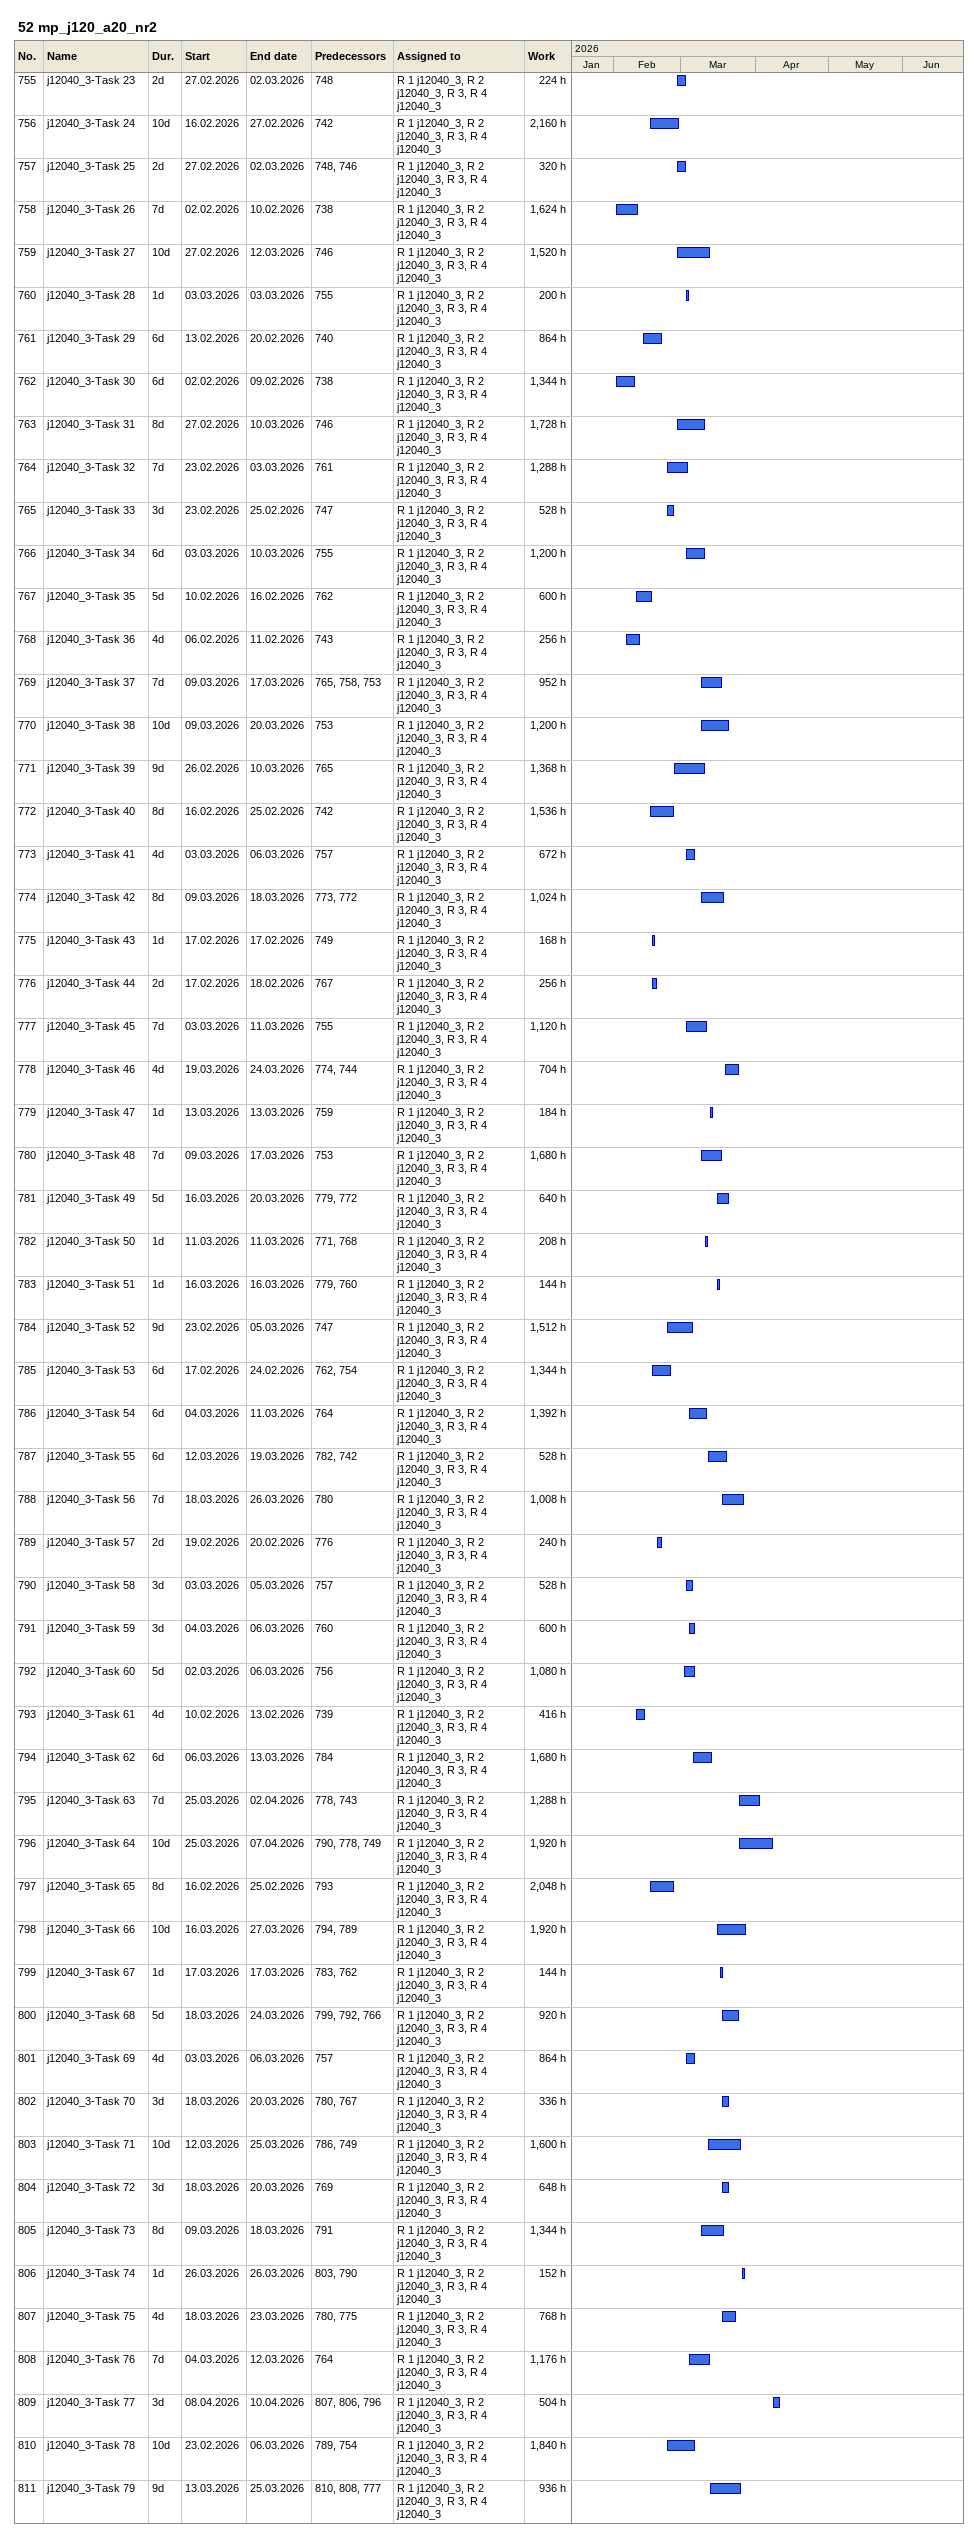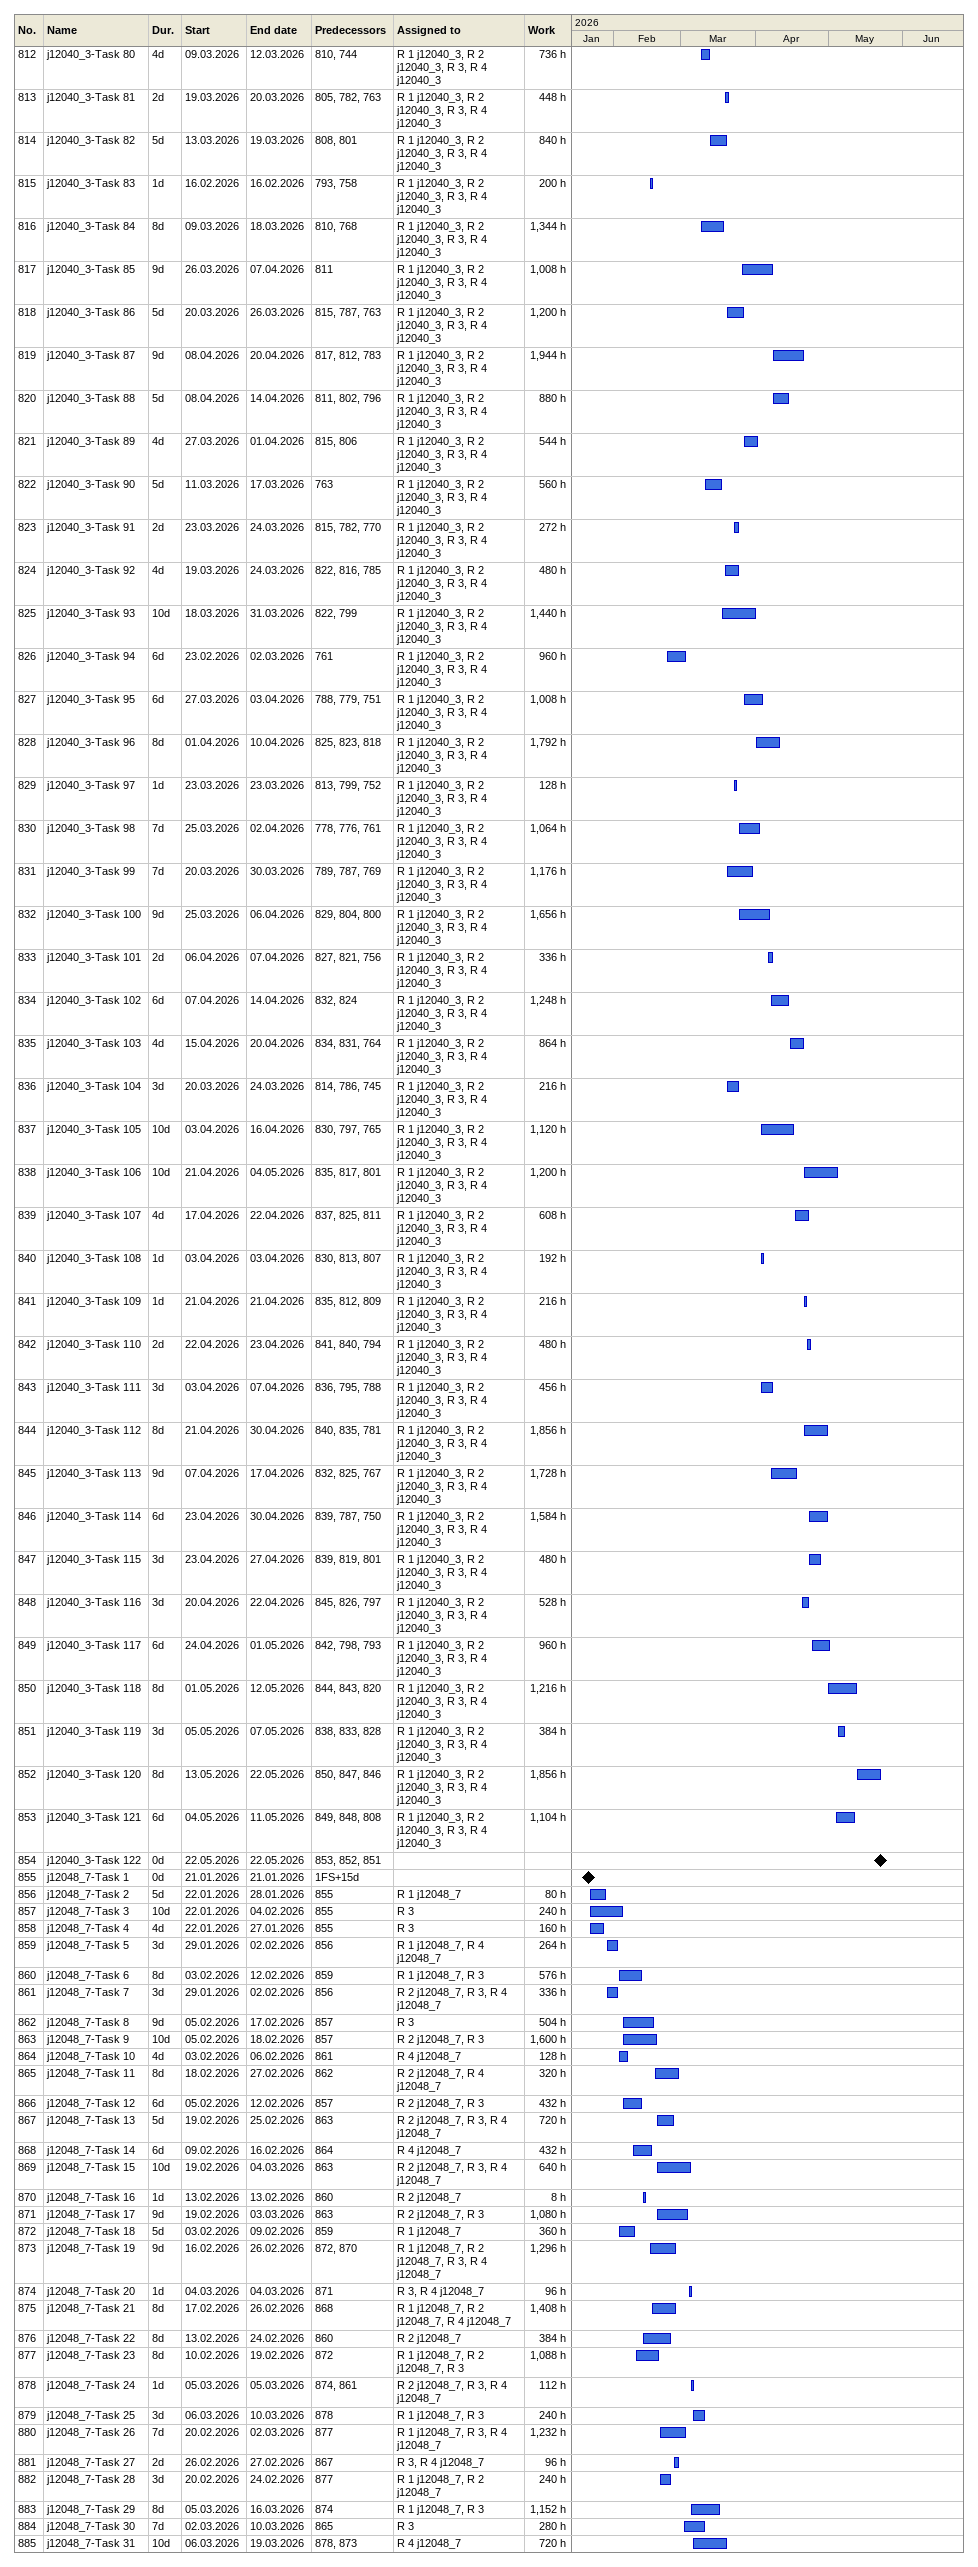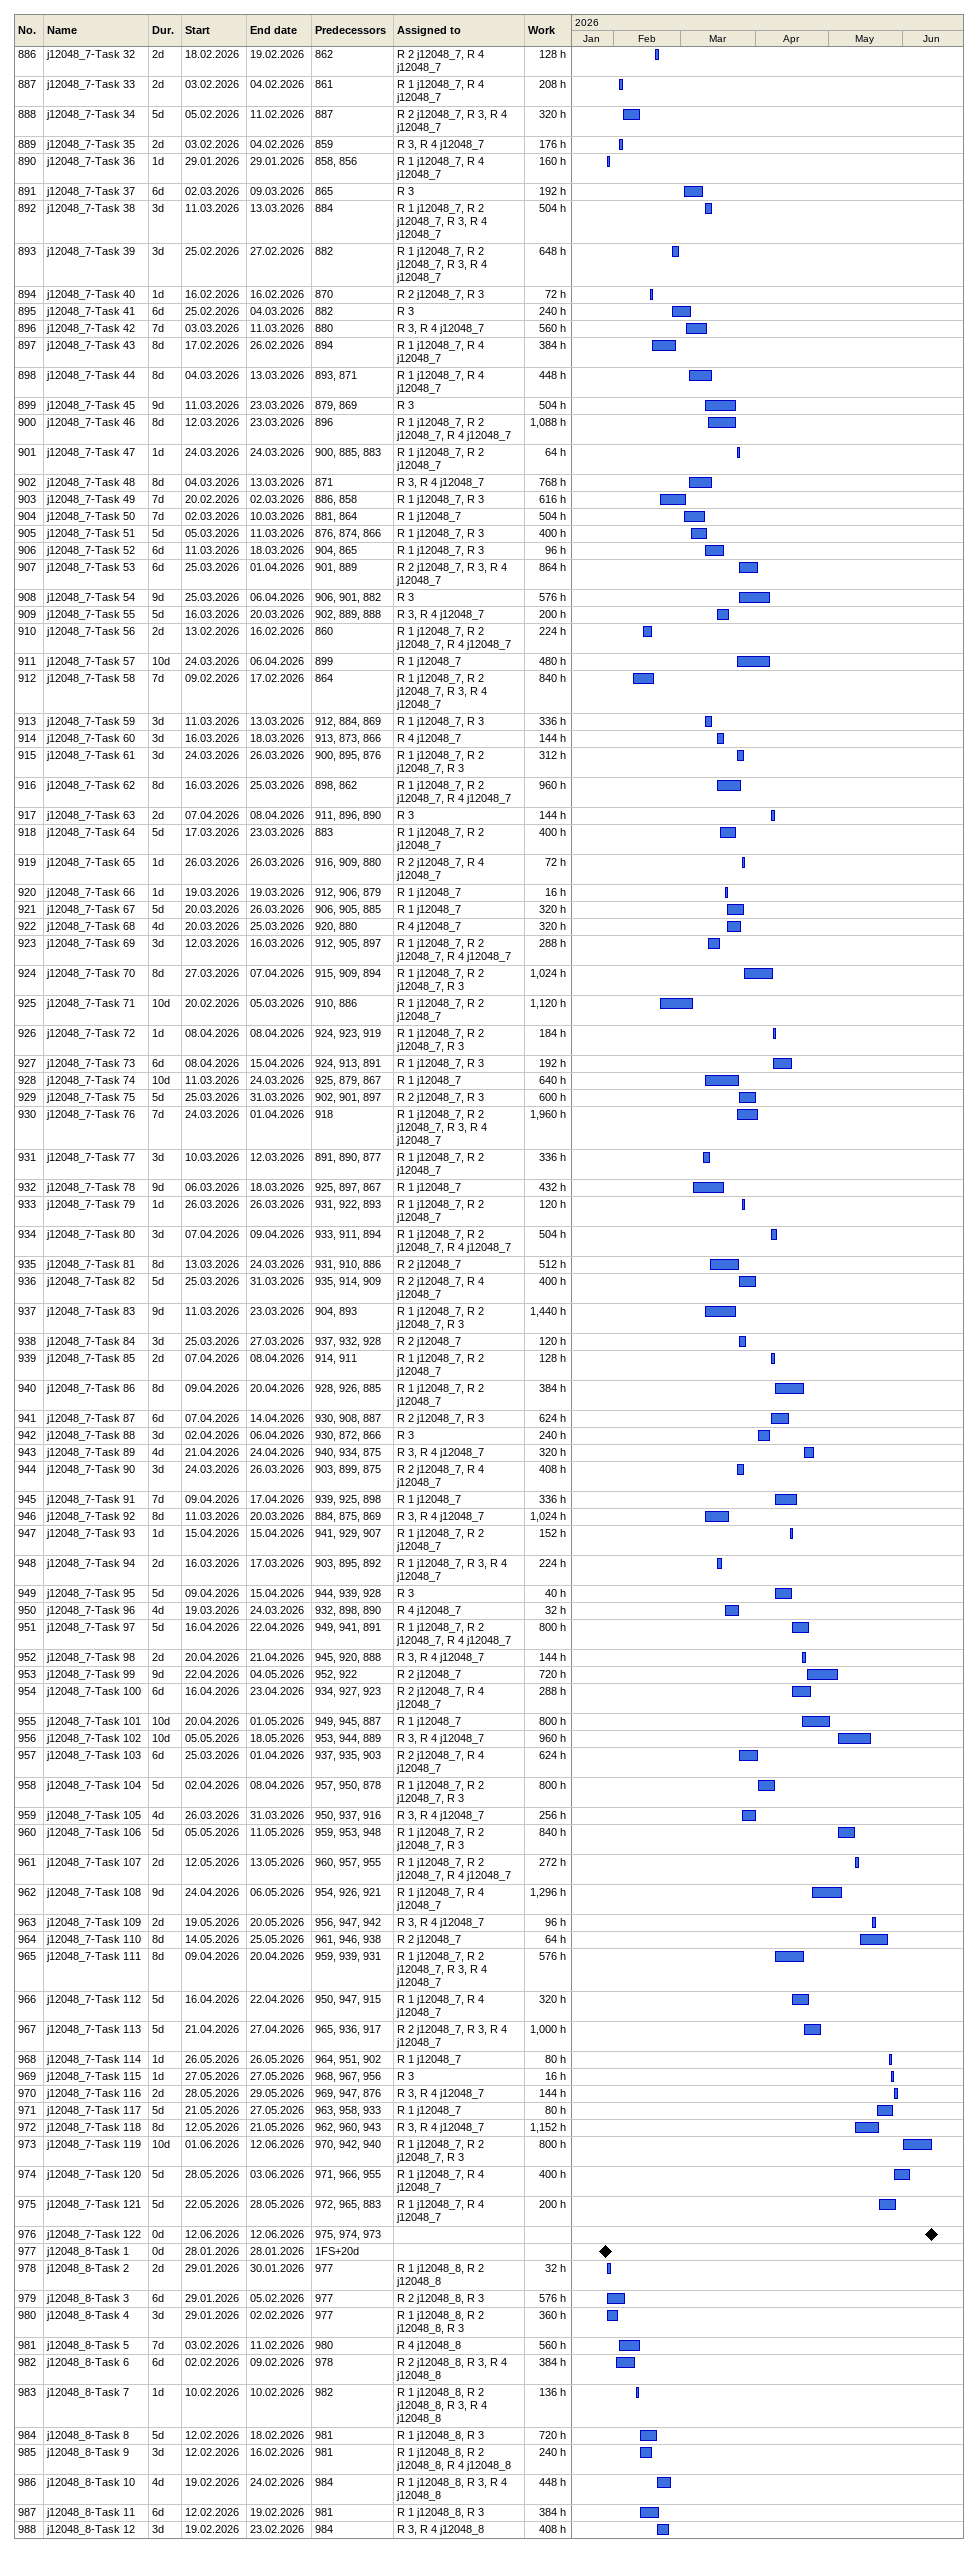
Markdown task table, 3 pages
52 mp_j120_a20_nr2

| ID | Task | Duration | Start | Finish | Predecessors | Resources | Work (h) |
|---|---|---|---|---|---|---|---|
| 755 | j12040_3-Task 23 | 2d | 2026-02-27 | 2026-03-02 | 748 | R 1 j12040_3, R 2 j12040_3, R 3, R 4 j12040_3 | 224 |
| 756 | j12040_3-Task 24 | 10d | 2026-02-16 | 2026-02-27 | 742 | R 1 j12040_3, R 2 j12040_3, R 3, R 4 j12040_3 | 2160 |
| 757 | j12040_3-Task 25 | 2d | 2026-02-27 | 2026-03-02 | 748, 746 | R 1 j12040_3, R 2 j12040_3, R 3, R 4 j12040_3 | 320 |
| 758 | j12040_3-Task 26 | 7d | 2026-02-02 | 2026-02-10 | 738 | R 1 j12040_3, R 2 j12040_3, R 3, R 4 j12040_3 | 1624 |
| 759 | j12040_3-Task 27 | 10d | 2026-02-27 | 2026-03-12 | 746 | R 1 j12040_3, R 2 j12040_3, R 3, R 4 j12040_3 | 1520 |
| 760 | j12040_3-Task 28 | 1d | 2026-03-03 | 2026-03-03 | 755 | R 1 j12040_3, R 2 j12040_3, R 3, R 4 j12040_3 | 200 |
| 761 | j12040_3-Task 29 | 6d | 2026-02-13 | 2026-02-20 | 740 | R 1 j12040_3, R 2 j12040_3, R 3, R 4 j12040_3 | 864 |
| 762 | j12040_3-Task 30 | 6d | 2026-02-02 | 2026-02-09 | 738 | R 1 j12040_3, R 2 j12040_3, R 3, R 4 j12040_3 | 1344 |
| 763 | j12040_3-Task 31 | 8d | 2026-02-27 | 2026-03-10 | 746 | R 1 j12040_3, R 2 j12040_3, R 3, R 4 j12040_3 | 1728 |
| 764 | j12040_3-Task 32 | 7d | 2026-02-23 | 2026-03-03 | 761 | R 1 j12040_3, R 2 j12040_3, R 3, R 4 j12040_3 | 1288 |
| 765 | j12040_3-Task 33 | 3d | 2026-02-23 | 2026-02-25 | 747 | R 1 j12040_3, R 2 j12040_3, R 3, R 4 j12040_3 | 528 |
| 766 | j12040_3-Task 34 | 6d | 2026-03-03 | 2026-03-10 | 755 | R 1 j12040_3, R 2 j12040_3, R 3, R 4 j12040_3 | 1200 |
| 767 | j12040_3-Task 35 | 5d | 2026-02-10 | 2026-02-16 | 762 | R 1 j12040_3, R 2 j12040_3, R 3, R 4 j12040_3 | 600 |
| 768 | j12040_3-Task 36 | 4d | 2026-02-06 | 2026-02-11 | 743 | R 1 j12040_3, R 2 j12040_3, R 3, R 4 j12040_3 | 256 |
| 769 | j12040_3-Task 37 | 7d | 2026-03-09 | 2026-03-17 | 765, 758, 753 | R 1 j12040_3, R 2 j12040_3, R 3, R 4 j12040_3 | 952 |
| 770 | j12040_3-Task 38 | 10d | 2026-03-09 | 2026-03-20 | 753 | R 1 j12040_3, R 2 j12040_3, R 3, R 4 j12040_3 | 1200 |
| 771 | j12040_3-Task 39 | 9d | 2026-02-26 | 2026-03-10 | 765 | R 1 j12040_3, R 2 j12040_3, R 3, R 4 j12040_3 | 1368 |
| 772 | j12040_3-Task 40 | 8d | 2026-02-16 | 2026-02-25 | 742 | R 1 j12040_3, R 2 j12040_3, R 3, R 4 j12040_3 | 1536 |
| 773 | j12040_3-Task 41 | 4d | 2026-03-03 | 2026-03-06 | 757 | R 1 j12040_3, R 2 j12040_3, R 3, R 4 j12040_3 | 672 |
| 774 | j12040_3-Task 42 | 8d | 2026-03-09 | 2026-03-18 | 773, 772 | R 1 j12040_3, R 2 j12040_3, R 3, R 4 j12040_3 | 1024 |
| 775 | j12040_3-Task 43 | 1d | 2026-02-17 | 2026-02-17 | 749 | R 1 j12040_3, R 2 j12040_3, R 3, R 4 j12040_3 | 168 |
| 776 | j12040_3-Task 44 | 2d | 2026-02-17 | 2026-02-18 | 767 | R 1 j12040_3, R 2 j12040_3, R 3, R 4 j12040_3 | 256 |
| 777 | j12040_3-Task 45 | 7d | 2026-03-03 | 2026-03-11 | 755 | R 1 j12040_3, R 2 j12040_3, R 3, R 4 j12040_3 | 1120 |
| 778 | j12040_3-Task 46 | 4d | 2026-03-19 | 2026-03-24 | 774, 744 | R 1 j12040_3, R 2 j12040_3, R 3, R 4 j12040_3 | 704 |
| 779 | j12040_3-Task 47 | 1d | 2026-03-13 | 2026-03-13 | 759 | R 1 j12040_3, R 2 j12040_3, R 3, R 4 j12040_3 | 184 |
| 780 | j12040_3-Task 48 | 7d | 2026-03-09 | 2026-03-17 | 753 | R 1 j12040_3, R 2 j12040_3, R 3, R 4 j12040_3 | 1680 |
| 781 | j12040_3-Task 49 | 5d | 2026-03-16 | 2026-03-20 | 779, 772 | R 1 j12040_3, R 2 j12040_3, R 3, R 4 j12040_3 | 640 |
| 782 | j12040_3-Task 50 | 1d | 2026-03-11 | 2026-03-11 | 771, 768 | R 1 j12040_3, R 2 j12040_3, R 3, R 4 j12040_3 | 208 |
| 783 | j12040_3-Task 51 | 1d | 2026-03-16 | 2026-03-16 | 779, 760 | R 1 j12040_3, R 2 j12040_3, R 3, R 4 j12040_3 | 144 |
| 784 | j12040_3-Task 52 | 9d | 2026-02-23 | 2026-03-05 | 747 | R 1 j12040_3, R 2 j12040_3, R 3, R 4 j12040_3 | 1512 |
| 785 | j12040_3-Task 53 | 6d | 2026-02-17 | 2026-02-24 | 762, 754 | R 1 j12040_3, R 2 j12040_3, R 3, R 4 j12040_3 | 1344 |
| 786 | j12040_3-Task 54 | 6d | 2026-03-04 | 2026-03-11 | 764 | R 1 j12040_3, R 2 j12040_3, R 3, R 4 j12040_3 | 1392 |
| 787 | j12040_3-Task 55 | 6d | 2026-03-12 | 2026-03-19 | 782, 742 | R 1 j12040_3, R 2 j12040_3, R 3, R 4 j12040_3 | 528 |
| 788 | j12040_3-Task 56 | 7d | 2026-03-18 | 2026-03-26 | 780 | R 1 j12040_3, R 2 j12040_3, R 3, R 4 j12040_3 | 1008 |
| 789 | j12040_3-Task 57 | 2d | 2026-02-19 | 2026-02-20 | 776 | R 1 j12040_3, R 2 j12040_3, R 3, R 4 j12040_3 | 240 |
| 790 | j12040_3-Task 58 | 3d | 2026-03-03 | 2026-03-05 | 757 | R 1 j12040_3, R 2 j12040_3, R 3, R 4 j12040_3 | 528 |
| 791 | j12040_3-Task 59 | 3d | 2026-03-04 | 2026-03-06 | 760 | R 1 j12040_3, R 2 j12040_3, R 3, R 4 j12040_3 | 600 |
| 792 | j12040_3-Task 60 | 5d | 2026-03-02 | 2026-03-06 | 756 | R 1 j12040_3, R 2 j12040_3, R 3, R 4 j12040_3 | 1080 |
| 793 | j12040_3-Task 61 | 4d | 2026-02-10 | 2026-02-13 | 739 | R 1 j12040_3, R 2 j12040_3, R 3, R 4 j12040_3 | 416 |
| 794 | j12040_3-Task 62 | 6d | 2026-03-06 | 2026-03-13 | 784 | R 1 j12040_3, R 2 j12040_3, R 3, R 4 j12040_3 | 1680 |
| 795 | j12040_3-Task 63 | 7d | 2026-03-25 | 2026-04-02 | 778, 743 | R 1 j12040_3, R 2 j12040_3, R 3, R 4 j12040_3 | 1288 |
| 796 | j12040_3-Task 64 | 10d | 2026-03-25 | 2026-04-07 | 790, 778, 749 | R 1 j12040_3, R 2 j12040_3, R 3, R 4 j12040_3 | 1920 |
| 797 | j12040_3-Task 65 | 8d | 2026-02-16 | 2026-02-25 | 793 | R 1 j12040_3, R 2 j12040_3, R 3, R 4 j12040_3 | 2048 |
| 798 | j12040_3-Task 66 | 10d | 2026-03-16 | 2026-03-27 | 794, 789 | R 1 j12040_3, R 2 j12040_3, R 3, R 4 j12040_3 | 1920 |
| 799 | j12040_3-Task 67 | 1d | 2026-03-17 | 2026-03-17 | 783, 762 | R 1 j12040_3, R 2 j12040_3, R 3, R 4 j12040_3 | 144 |
| 800 | j12040_3-Task 68 | 5d | 2026-03-18 | 2026-03-24 | 799, 792, 766 | R 1 j12040_3, R 2 j12040_3, R 3, R 4 j12040_3 | 920 |
| 801 | j12040_3-Task 69 | 4d | 2026-03-03 | 2026-03-06 | 757 | R 1 j12040_3, R 2 j12040_3, R 3, R 4 j12040_3 | 864 |
| 802 | j12040_3-Task 70 | 3d | 2026-03-18 | 2026-03-20 | 780, 767 | R 1 j12040_3, R 2 j12040_3, R 3, R 4 j12040_3 | 336 |
| 803 | j12040_3-Task 71 | 10d | 2026-03-12 | 2026-03-25 | 786, 749 | R 1 j12040_3, R 2 j12040_3, R 3, R 4 j12040_3 | 1600 |
| 804 | j12040_3-Task 72 | 3d | 2026-03-18 | 2026-03-20 | 769 | R 1 j12040_3, R 2 j12040_3, R 3, R 4 j12040_3 | 648 |
| 805 | j12040_3-Task 73 | 8d | 2026-03-09 | 2026-03-18 | 791 | R 1 j12040_3, R 2 j12040_3, R 3, R 4 j12040_3 | 1344 |
| 806 | j12040_3-Task 74 | 1d | 2026-03-26 | 2026-03-26 | 803, 790 | R 1 j12040_3, R 2 j12040_3, R 3, R 4 j12040_3 | 152 |
| 807 | j12040_3-Task 75 | 4d | 2026-03-18 | 2026-03-23 | 780, 775 | R 1 j12040_3, R 2 j12040_3, R 3, R 4 j12040_3 | 768 |
| 808 | j12040_3-Task 76 | 7d | 2026-03-04 | 2026-03-12 | 764 | R 1 j12040_3, R 2 j12040_3, R 3, R 4 j12040_3 | 1176 |
| 809 | j12040_3-Task 77 | 3d | 2026-04-08 | 2026-04-10 | 807, 806, 796 | R 1 j12040_3, R 2 j12040_3, R 3, R 4 j12040_3 | 504 |
| 810 | j12040_3-Task 78 | 10d | 2026-02-23 | 2026-03-06 | 789, 754 | R 1 j12040_3, R 2 j12040_3, R 3, R 4 j12040_3 | 1840 |
| 811 | j12040_3-Task 79 | 9d | 2026-03-13 | 2026-03-25 | 810, 808, 777 | R 1 j12040_3, R 2 j12040_3, R 3, R 4 j12040_3 | 936 |
| 812 | j12040_3-Task 80 | 4d | 2026-03-09 | 2026-03-12 | 810, 744 | R 1 j12040_3, R 2 j12040_3, R 3, R 4 j12040_3 | 736 |
| 813 | j12040_3-Task 81 | 2d | 2026-03-19 | 2026-03-20 | 805, 782, 763 | R 1 j12040_3, R 2 j12040_3, R 3, R 4 j12040_3 | 448 |
| 814 | j12040_3-Task 82 | 5d | 2026-03-13 | 2026-03-19 | 808, 801 | R 1 j12040_3, R 2 j12040_3, R 3, R 4 j12040_3 | 840 |
| 815 | j12040_3-Task 83 | 1d | 2026-02-16 | 2026-02-16 | 793, 758 | R 1 j12040_3, R 2 j12040_3, R 3, R 4 j12040_3 | 200 |
| 816 | j12040_3-Task 84 | 8d | 2026-03-09 | 2026-03-18 | 810, 768 | R 1 j12040_3, R 2 j12040_3, R 3, R 4 j12040_3 | 1344 |
| 817 | j12040_3-Task 85 | 9d | 2026-03-26 | 2026-04-07 | 811 | R 1 j12040_3, R 2 j12040_3, R 3, R 4 j12040_3 | 1008 |
| 818 | j12040_3-Task 86 | 5d | 2026-03-20 | 2026-03-26 | 815, 787, 763 | R 1 j12040_3, R 2 j12040_3, R 3, R 4 j12040_3 | 1200 |
| 819 | j12040_3-Task 87 | 9d | 2026-04-08 | 2026-04-20 | 817, 812, 783 | R 1 j12040_3, R 2 j12040_3, R 3, R 4 j12040_3 | 1944 |
| 820 | j12040_3-Task 88 | 5d | 2026-04-08 | 2026-04-14 | 811, 802, 796 | R 1 j12040_3, R 2 j12040_3, R 3, R 4 j12040_3 | 880 |
| 821 | j12040_3-Task 89 | 4d | 2026-03-27 | 2026-04-01 | 815, 806 | R 1 j12040_3, R 2 j12040_3, R 3, R 4 j12040_3 | 544 |
| 822 | j12040_3-Task 90 | 5d | 2026-03-11 | 2026-03-17 | 763 | R 1 j12040_3, R 2 j12040_3, R 3, R 4 j12040_3 | 560 |
| 823 | j12040_3-Task 91 | 2d | 2026-03-23 | 2026-03-24 | 815, 782, 770 | R 1 j12040_3, R 2 j12040_3, R 3, R 4 j12040_3 | 272 |
| 824 | j12040_3-Task 92 | 4d | 2026-03-19 | 2026-03-24 | 822, 816, 785 | R 1 j12040_3, R 2 j12040_3, R 3, R 4 j12040_3 | 480 |
| 825 | j12040_3-Task 93 | 10d | 2026-03-18 | 2026-03-31 | 822, 799 | R 1 j12040_3, R 2 j12040_3, R 3, R 4 j12040_3 | 1440 |
| 826 | j12040_3-Task 94 | 6d | 2026-02-23 | 2026-03-02 | 761 | R 1 j12040_3, R 2 j12040_3, R 3, R 4 j12040_3 | 960 |
| 827 | j12040_3-Task 95 | 6d | 2026-03-27 | 2026-04-03 | 788, 779, 751 | R 1 j12040_3, R 2 j12040_3, R 3, R 4 j12040_3 | 1008 |
| 828 | j12040_3-Task 96 | 8d | 2026-04-01 | 2026-04-10 | 825, 823, 818 | R 1 j12040_3, R 2 j12040_3, R 3, R 4 j12040_3 | 1792 |
| 829 | j12040_3-Task 97 | 1d | 2026-03-23 | 2026-03-23 | 813, 799, 752 | R 1 j12040_3, R 2 j12040_3, R 3, R 4 j12040_3 | 128 |
| 830 | j12040_3-Task 98 | 7d | 2026-03-25 | 2026-04-02 | 778, 776, 761 | R 1 j12040_3, R 2 j12040_3, R 3, R 4 j12040_3 | 1064 |
| 831 | j12040_3-Task 99 | 7d | 2026-03-20 | 2026-03-30 | 789, 787, 769 | R 1 j12040_3, R 2 j12040_3, R 3, R 4 j12040_3 | 1176 |
| 832 | j12040_3-Task 100 | 9d | 2026-03-25 | 2026-04-06 | 829, 804, 800 | R 1 j12040_3, R 2 j12040_3, R 3, R 4 j12040_3 | 1656 |
| 833 | j12040_3-Task 101 | 2d | 2026-04-06 | 2026-04-07 | 827, 821, 756 | R 1 j12040_3, R 2 j12040_3, R 3, R 4 j12040_3 | 336 |
| 834 | j12040_3-Task 102 | 6d | 2026-04-07 | 2026-04-14 | 832, 824 | R 1 j12040_3, R 2 j12040_3, R 3, R 4 j12040_3 | 1248 |
| 835 | j12040_3-Task 103 | 4d | 2026-04-15 | 2026-04-20 | 834, 831, 764 | R 1 j12040_3, R 2 j12040_3, R 3, R 4 j12040_3 | 864 |
| 836 | j12040_3-Task 104 | 3d | 2026-03-20 | 2026-03-24 | 814, 786, 745 | R 1 j12040_3, R 2 j12040_3, R 3, R 4 j12040_3 | 216 |
| 837 | j12040_3-Task 105 | 10d | 2026-04-03 | 2026-04-16 | 830, 797, 765 | R 1 j12040_3, R 2 j12040_3, R 3, R 4 j12040_3 | 1120 |
| 838 | j12040_3-Task 106 | 10d | 2026-04-21 | 2026-05-04 | 835, 817, 801 | R 1 j12040_3, R 2 j12040_3, R 3, R 4 j12040_3 | 1200 |
| 839 | j12040_3-Task 107 | 4d | 2026-04-17 | 2026-04-22 | 837, 825, 811 | R 1 j12040_3, R 2 j12040_3, R 3, R 4 j12040_3 | 608 |
| 840 | j12040_3-Task 108 | 1d | 2026-04-03 | 2026-04-03 | 830, 813, 807 | R 1 j12040_3, R 2 j12040_3, R 3, R 4 j12040_3 | 192 |
| 841 | j12040_3-Task 109 | 1d | 2026-04-21 | 2026-04-21 | 835, 812, 809 | R 1 j12040_3, R 2 j12040_3, R 3, R 4 j12040_3 | 216 |
| 842 | j12040_3-Task 110 | 2d | 2026-04-22 | 2026-04-23 | 841, 840, 794 | R 1 j12040_3, R 2 j12040_3, R 3, R 4 j12040_3 | 480 |
| 843 | j12040_3-Task 111 | 3d | 2026-04-03 | 2026-04-07 | 836, 795, 788 | R 1 j12040_3, R 2 j12040_3, R 3, R 4 j12040_3 | 456 |
| 844 | j12040_3-Task 112 | 8d | 2026-04-21 | 2026-04-30 | 840, 835, 781 | R 1 j12040_3, R 2 j12040_3, R 3, R 4 j12040_3 | 1856 |
| 845 | j12040_3-Task 113 | 9d | 2026-04-07 | 2026-04-17 | 832, 825, 767 | R 1 j12040_3, R 2 j12040_3, R 3, R 4 j12040_3 | 1728 |
| 846 | j12040_3-Task 114 | 6d | 2026-04-23 | 2026-04-30 | 839, 787, 750 | R 1 j12040_3, R 2 j12040_3, R 3, R 4 j12040_3 | 1584 |
| 847 | j12040_3-Task 115 | 3d | 2026-04-23 | 2026-04-27 | 839, 819, 801 | R 1 j12040_3, R 2 j12040_3, R 3, R 4 j12040_3 | 480 |
| 848 | j12040_3-Task 116 | 3d | 2026-04-20 | 2026-04-22 | 845, 826, 797 | R 1 j12040_3, R 2 j12040_3, R 3, R 4 j12040_3 | 528 |
| 849 | j12040_3-Task 117 | 6d | 2026-04-24 | 2026-05-01 | 842, 798, 793 | R 1 j12040_3, R 2 j12040_3, R 3, R 4 j12040_3 | 960 |
| 850 | j12040_3-Task 118 | 8d | 2026-05-01 | 2026-05-12 | 844, 843, 820 | R 1 j12040_3, R 2 j12040_3, R 3, R 4 j12040_3 | 1216 |
| 851 | j12040_3-Task 119 | 3d | 2026-05-05 | 2026-05-07 | 838, 833, 828 | R 1 j12040_3, R 2 j12040_3, R 3, R 4 j12040_3 | 384 |
| 852 | j12040_3-Task 120 | 8d | 2026-05-13 | 2026-05-22 | 850, 847, 846 | R 1 j12040_3, R 2 j12040_3, R 3, R 4 j12040_3 | 1856 |
| 853 | j12040_3-Task 121 | 6d | 2026-05-04 | 2026-05-11 | 849, 848, 808 | R 1 j12040_3, R 2 j12040_3, R 3, R 4 j12040_3 | 1104 |
| 854 | j12040_3-Task 122 | 0d | 2026-05-22 | 2026-05-22 | 853, 852, 851 |  |  |
| 855 | j12048_7-Task 1 | 0d | 2026-01-21 | 2026-01-21 | 1FS+15d |  |  |
| 856 | j12048_7-Task 2 | 5d | 2026-01-22 | 2026-01-28 | 855 | R 1 j12048_7 | 80 |
| 857 | j12048_7-Task 3 | 10d | 2026-01-22 | 2026-02-04 | 855 | R 3 | 240 |
| 858 | j12048_7-Task 4 | 4d | 2026-01-22 | 2026-01-27 | 855 | R 3 | 160 |
| 859 | j12048_7-Task 5 | 3d | 2026-01-29 | 2026-02-02 | 856 | R 1 j12048_7, R 4 j12048_7 | 264 |
| 860 | j12048_7-Task 6 | 8d | 2026-02-03 | 2026-02-12 | 859 | R 1 j12048_7, R 3 | 576 |
| 861 | j12048_7-Task 7 | 3d | 2026-01-29 | 2026-02-02 | 856 | R 2 j12048_7, R 3, R 4 j12048_7 | 336 |
| 862 | j12048_7-Task 8 | 9d | 2026-02-05 | 2026-02-17 | 857 | R 3 | 504 |
| 863 | j12048_7-Task 9 | 10d | 2026-02-05 | 2026-02-18 | 857 | R 2 j12048_7, R 3 | 1600 |
| 864 | j12048_7-Task 10 | 4d | 2026-02-03 | 2026-02-06 | 861 | R 4 j12048_7 | 128 |
| 865 | j12048_7-Task 11 | 8d | 2026-02-18 | 2026-02-27 | 862 | R 2 j12048_7, R 4 j12048_7 | 320 |
| 866 | j12048_7-Task 12 | 6d | 2026-02-05 | 2026-02-12 | 857 | R 2 j12048_7, R 3 | 432 |
| 867 | j12048_7-Task 13 | 5d | 2026-02-19 | 2026-02-25 | 863 | R 2 j12048_7, R 3, R 4 j12048_7 | 720 |
| 868 | j12048_7-Task 14 | 6d | 2026-02-09 | 2026-02-16 | 864 | R 4 j12048_7 | 432 |
| 869 | j12048_7-Task 15 | 10d | 2026-02-19 | 2026-03-04 | 863 | R 2 j12048_7, R 3, R 4 j12048_7 | 640 |
| 870 | j12048_7-Task 16 | 1d | 2026-02-13 | 2026-02-13 | 860 | R 2 j12048_7 | 8 |
| 871 | j12048_7-Task 17 | 9d | 2026-02-19 | 2026-03-03 | 863 | R 2 j12048_7, R 3 | 1080 |
| 872 | j12048_7-Task 18 | 5d | 2026-02-03 | 2026-02-09 | 859 | R 1 j12048_7 | 360 |
| 873 | j12048_7-Task 19 | 9d | 2026-02-16 | 2026-02-26 | 872, 870 | R 1 j12048_7, R 2 j12048_7, R 3, R 4 j12048_7 | 1296 |
| 874 | j12048_7-Task 20 | 1d | 2026-03-04 | 2026-03-04 | 871 | R 3, R 4 j12048_7 | 96 |
| 875 | j12048_7-Task 21 | 8d | 2026-02-17 | 2026-02-26 | 868 | R 1 j12048_7, R 2 j12048_7, R 4 j12048_7 | 1408 |
| 876 | j12048_7-Task 22 | 8d | 2026-02-13 | 2026-02-24 | 860 | R 2 j12048_7 | 384 |
| 877 | j12048_7-Task 23 | 8d | 2026-02-10 | 2026-02-19 | 872 | R 1 j12048_7, R 2 j12048_7, R 3 | 1088 |
| 878 | j12048_7-Task 24 | 1d | 2026-03-05 | 2026-03-05 | 874, 861 | R 2 j12048_7, R 3, R 4 j12048_7 | 112 |
| 879 | j12048_7-Task 25 | 3d | 2026-03-06 | 2026-03-10 | 878 | R 1 j12048_7, R 3 | 240 |
| 880 | j12048_7-Task 26 | 7d | 2026-02-20 | 2026-03-02 | 877 | R 1 j12048_7, R 3, R 4 j12048_7 | 1232 |
| 881 | j12048_7-Task 27 | 2d | 2026-02-26 | 2026-02-27 | 867 | R 3, R 4 j12048_7 | 96 |
| 882 | j12048_7-Task 28 | 3d | 2026-02-20 | 2026-02-24 | 877 | R 1 j12048_7, R 2 j12048_7 | 240 |
| 883 | j12048_7-Task 29 | 8d | 2026-03-05 | 2026-03-16 | 874 | R 1 j12048_7, R 3 | 1152 |
| 884 | j12048_7-Task 30 | 7d | 2026-03-02 | 2026-03-10 | 865 | R 3 | 280 |
| 885 | j12048_7-Task 31 | 10d | 2026-03-06 | 2026-03-19 | 878, 873 | R 4 j12048_7 | 720 |
| 886 | j12048_7-Task 32 | 2d | 2026-02-18 | 2026-02-19 | 862 | R 2 j12048_7, R 4 j12048_7 | 128 |
| 887 | j12048_7-Task 33 | 2d | 2026-02-03 | 2026-02-04 | 861 | R 1 j12048_7, R 4 j12048_7 | 208 |
| 888 | j12048_7-Task 34 | 5d | 2026-02-05 | 2026-02-11 | 887 | R 2 j12048_7, R 3, R 4 j12048_7 | 320 |
| 889 | j12048_7-Task 35 | 2d | 2026-02-03 | 2026-02-04 | 859 | R 3, R 4 j12048_7 | 176 |
| 890 | j12048_7-Task 36 | 1d | 2026-01-29 | 2026-01-29 | 858, 856 | R 1 j12048_7, R 4 j12048_7 | 160 |
| 891 | j12048_7-Task 37 | 6d | 2026-03-02 | 2026-03-09 | 865 | R 3 | 192 |
| 892 | j12048_7-Task 38 | 3d | 2026-03-11 | 2026-03-13 | 884 | R 1 j12048_7, R 2 j12048_7, R 3, R 4 j12048_7 | 504 |
| 893 | j12048_7-Task 39 | 3d | 2026-02-25 | 2026-02-27 | 882 | R 1 j12048_7, R 2 j12048_7, R 3, R 4 j12048_7 | 648 |
| 894 | j12048_7-Task 40 | 1d | 2026-02-16 | 2026-02-16 | 870 | R 2 j12048_7, R 3 | 72 |
| 895 | j12048_7-Task 41 | 6d | 2026-02-25 | 2026-03-04 | 882 | R 3 | 240 |
| 896 | j12048_7-Task 42 | 7d | 2026-03-03 | 2026-03-11 | 880 | R 3, R 4 j12048_7 | 560 |
| 897 | j12048_7-Task 43 | 8d | 2026-02-17 | 2026-02-26 | 894 | R 1 j12048_7, R 4 j12048_7 | 384 |
| 898 | j12048_7-Task 44 | 8d | 2026-03-04 | 2026-03-13 | 893, 871 | R 1 j12048_7, R 4 j12048_7 | 448 |
| 899 | j12048_7-Task 45 | 9d | 2026-03-11 | 2026-03-23 | 879, 869 | R 3 | 504 |
| 900 | j12048_7-Task 46 | 8d | 2026-03-12 | 2026-03-23 | 896 | R 1 j12048_7, R 2 j12048_7, R 4 j12048_7 | 1088 |
| 901 | j12048_7-Task 47 | 1d | 2026-03-24 | 2026-03-24 | 900, 885, 883 | R 1 j12048_7, R 2 j12048_7 | 64 |
| 902 | j12048_7-Task 48 | 8d | 2026-03-04 | 2026-03-13 | 871 | R 3, R 4 j12048_7 | 768 |
| 903 | j12048_7-Task 49 | 7d | 2026-02-20 | 2026-03-02 | 886, 858 | R 1 j12048_7, R 3 | 616 |
| 904 | j12048_7-Task 50 | 7d | 2026-03-02 | 2026-03-10 | 881, 864 | R 1 j12048_7 | 504 |
| 905 | j12048_7-Task 51 | 5d | 2026-03-05 | 2026-03-11 | 876, 874, 866 | R 1 j12048_7, R 3 | 400 |
| 906 | j12048_7-Task 52 | 6d | 2026-03-11 | 2026-03-18 | 904, 865 | R 1 j12048_7, R 3 | 96 |
| 907 | j12048_7-Task 53 | 6d | 2026-03-25 | 2026-04-01 | 901, 889 | R 2 j12048_7, R 3, R 4 j12048_7 | 864 |
| 908 | j12048_7-Task 54 | 9d | 2026-03-25 | 2026-04-06 | 906, 901, 882 | R 3 | 576 |
| 909 | j12048_7-Task 55 | 5d | 2026-03-16 | 2026-03-20 | 902, 889, 888 | R 3, R 4 j12048_7 | 200 |
| 910 | j12048_7-Task 56 | 2d | 2026-02-13 | 2026-02-16 | 860 | R 1 j12048_7, R 2 j12048_7, R 4 j12048_7 | 224 |
| 911 | j12048_7-Task 57 | 10d | 2026-03-24 | 2026-04-06 | 899 | R 1 j12048_7 | 480 |
| 912 | j12048_7-Task 58 | 7d | 2026-02-09 | 2026-02-17 | 864 | R 1 j12048_7, R 2 j12048_7, R 3, R 4 j12048_7 | 840 |
| 913 | j12048_7-Task 59 | 3d | 2026-03-11 | 2026-03-13 | 912, 884, 869 | R 1 j12048_7, R 3 | 336 |
| 914 | j12048_7-Task 60 | 3d | 2026-03-16 | 2026-03-18 | 913, 873, 866 | R 4 j12048_7 | 144 |
| 915 | j12048_7-Task 61 | 3d | 2026-03-24 | 2026-03-26 | 900, 895, 876 | R 1 j12048_7, R 2 j12048_7, R 3 | 312 |
| 916 | j12048_7-Task 62 | 8d | 2026-03-16 | 2026-03-25 | 898, 862 | R 1 j12048_7, R 2 j12048_7, R 4 j12048_7 | 960 |
| 917 | j12048_7-Task 63 | 2d | 2026-04-07 | 2026-04-08 | 911, 896, 890 | R 3 | 144 |
| 918 | j12048_7-Task 64 | 5d | 2026-03-17 | 2026-03-23 | 883 | R 1 j12048_7, R 2 j12048_7 | 400 |
| 919 | j12048_7-Task 65 | 1d | 2026-03-26 | 2026-03-26 | 916, 909, 880 | R 2 j12048_7, R 4 j12048_7 | 72 |
| 920 | j12048_7-Task 66 | 1d | 2026-03-19 | 2026-03-19 | 912, 906, 879 | R 1 j12048_7 | 16 |
| 921 | j12048_7-Task 67 | 5d | 2026-03-20 | 2026-03-26 | 906, 905, 885 | R 1 j12048_7 | 320 |
| 922 | j12048_7-Task 68 | 4d | 2026-03-20 | 2026-03-25 | 920, 880 | R 4 j12048_7 | 320 |
| 923 | j12048_7-Task 69 | 3d | 2026-03-12 | 2026-03-16 | 912, 905, 897 | R 1 j12048_7, R 2 j12048_7, R 4 j12048_7 | 288 |
| 924 | j12048_7-Task 70 | 8d | 2026-03-27 | 2026-04-07 | 915, 909, 894 | R 1 j12048_7, R 2 j12048_7, R 3 | 1024 |
| 925 | j12048_7-Task 71 | 10d | 2026-02-20 | 2026-03-05 | 910, 886 | R 1 j12048_7, R 2 j12048_7 | 1120 |
| 926 | j12048_7-Task 72 | 1d | 2026-04-08 | 2026-04-08 | 924, 923, 919 | R 1 j12048_7, R 2 j12048_7, R 3 | 184 |
| 927 | j12048_7-Task 73 | 6d | 2026-04-08 | 2026-04-15 | 924, 913, 891 | R 1 j12048_7, R 3 | 192 |
| 928 | j12048_7-Task 74 | 10d | 2026-03-11 | 2026-03-24 | 925, 879, 867 | R 1 j12048_7 | 640 |
| 929 | j12048_7-Task 75 | 5d | 2026-03-25 | 2026-03-31 | 902, 901, 897 | R 2 j12048_7, R 3 | 600 |
| 930 | j12048_7-Task 76 | 7d | 2026-03-24 | 2026-04-01 | 918 | R 1 j12048_7, R 2 j12048_7, R 3, R 4 j12048_7 | 1960 |
| 931 | j12048_7-Task 77 | 3d | 2026-03-10 | 2026-03-12 | 891, 890, 877 | R 1 j12048_7, R 2 j12048_7 | 336 |
| 932 | j12048_7-Task 78 | 9d | 2026-03-06 | 2026-03-18 | 925, 897, 867 | R 1 j12048_7 | 432 |
| 933 | j12048_7-Task 79 | 1d | 2026-03-26 | 2026-03-26 | 931, 922, 893 | R 1 j12048_7, R 2 j12048_7 | 120 |
| 934 | j12048_7-Task 80 | 3d | 2026-04-07 | 2026-04-09 | 933, 911, 894 | R 1 j12048_7, R 2 j12048_7, R 4 j12048_7 | 504 |
| 935 | j12048_7-Task 81 | 8d | 2026-03-13 | 2026-03-24 | 931, 910, 886 | R 2 j12048_7 | 512 |
| 936 | j12048_7-Task 82 | 5d | 2026-03-25 | 2026-03-31 | 935, 914, 909 | R 2 j12048_7, R 4 j12048_7 | 400 |
| 937 | j12048_7-Task 83 | 9d | 2026-03-11 | 2026-03-23 | 904, 893 | R 1 j12048_7, R 2 j12048_7, R 3 | 1440 |
| 938 | j12048_7-Task 84 | 3d | 2026-03-25 | 2026-03-27 | 937, 932, 928 | R 2 j12048_7 | 120 |
| 939 | j12048_7-Task 85 | 2d | 2026-04-07 | 2026-04-08 | 914, 911 | R 1 j12048_7, R 2 j12048_7 | 128 |
| 940 | j12048_7-Task 86 | 8d | 2026-04-09 | 2026-04-20 | 928, 926, 885 | R 1 j12048_7, R 2 j12048_7 | 384 |
| 941 | j12048_7-Task 87 | 6d | 2026-04-07 | 2026-04-14 | 930, 908, 887 | R 2 j12048_7, R 3 | 624 |
| 942 | j12048_7-Task 88 | 3d | 2026-04-02 | 2026-04-06 | 930, 872, 866 | R 3 | 240 |
| 943 | j12048_7-Task 89 | 4d | 2026-04-21 | 2026-04-24 | 940, 934, 875 | R 3, R 4 j12048_7 | 320 |
| 944 | j12048_7-Task 90 | 3d | 2026-03-24 | 2026-03-26 | 903, 899, 875 | R 2 j12048_7, R 4 j12048_7 | 408 |
| 945 | j12048_7-Task 91 | 7d | 2026-04-09 | 2026-04-17 | 939, 925, 898 | R 1 j12048_7 | 336 |
| 946 | j12048_7-Task 92 | 8d | 2026-03-11 | 2026-03-20 | 884, 875, 869 | R 3, R 4 j12048_7 | 1024 |
| 947 | j12048_7-Task 93 | 1d | 2026-04-15 | 2026-04-15 | 941, 929, 907 | R 1 j12048_7, R 2 j12048_7 | 152 |
| 948 | j12048_7-Task 94 | 2d | 2026-03-16 | 2026-03-17 | 903, 895, 892 | R 1 j12048_7, R 3, R 4 j12048_7 | 224 |
| 949 | j12048_7-Task 95 | 5d | 2026-04-09 | 2026-04-15 | 944, 939, 928 | R 3 | 40 |
| 950 | j12048_7-Task 96 | 4d | 2026-03-19 | 2026-03-24 | 932, 898, 890 | R 4 j12048_7 | 32 |
| 951 | j12048_7-Task 97 | 5d | 2026-04-16 | 2026-04-22 | 949, 941, 891 | R 1 j12048_7, R 2 j12048_7, R 4 j12048_7 | 800 |
| 952 | j12048_7-Task 98 | 2d | 2026-04-20 | 2026-04-21 | 945, 920, 888 | R 3, R 4 j12048_7 | 144 |
| 953 | j12048_7-Task 99 | 9d | 2026-04-22 | 2026-05-04 | 952, 922 | R 2 j12048_7 | 720 |
| 954 | j12048_7-Task 100 | 6d | 2026-04-16 | 2026-04-23 | 934, 927, 923 | R 2 j12048_7, R 4 j12048_7 | 288 |
| 955 | j12048_7-Task 101 | 10d | 2026-04-20 | 2026-05-01 | 949, 945, 887 | R 1 j12048_7 | 800 |
| 956 | j12048_7-Task 102 | 10d | 2026-05-05 | 2026-05-18 | 953, 944, 889 | R 3, R 4 j12048_7 | 960 |
| 957 | j12048_7-Task 103 | 6d | 2026-03-25 | 2026-04-01 | 937, 935, 903 | R 2 j12048_7, R 4 j12048_7 | 624 |
| 958 | j12048_7-Task 104 | 5d | 2026-04-02 | 2026-04-08 | 957, 950, 878 | R 1 j12048_7, R 2 j12048_7, R 3 | 800 |
| 959 | j12048_7-Task 105 | 4d | 2026-03-26 | 2026-03-31 | 950, 937, 916 | R 3, R 4 j12048_7 | 256 |
| 960 | j12048_7-Task 106 | 5d | 2026-05-05 | 2026-05-11 | 959, 953, 948 | R 1 j12048_7, R 2 j12048_7, R 3 | 840 |
| 961 | j12048_7-Task 107 | 2d | 2026-05-12 | 2026-05-13 | 960, 957, 955 | R 1 j12048_7, R 2 j12048_7, R 4 j12048_7 | 272 |
| 962 | j12048_7-Task 108 | 9d | 2026-04-24 | 2026-05-06 | 954, 926, 921 | R 1 j12048_7, R 4 j12048_7 | 1296 |
| 963 | j12048_7-Task 109 | 2d | 2026-05-19 | 2026-05-20 | 956, 947, 942 | R 3, R 4 j12048_7 | 96 |
| 964 | j12048_7-Task 110 | 8d | 2026-05-14 | 2026-05-25 | 961, 946, 938 | R 2 j12048_7 | 64 |
| 965 | j12048_7-Task 111 | 8d | 2026-04-09 | 2026-04-20 | 959, 939, 931 | R 1 j12048_7, R 2 j12048_7, R 3, R 4 j12048_7 | 576 |
| 966 | j12048_7-Task 112 | 5d | 2026-04-16 | 2026-04-22 | 950, 947, 915 | R 1 j12048_7, R 4 j12048_7 | 320 |
| 967 | j12048_7-Task 113 | 5d | 2026-04-21 | 2026-04-27 | 965, 936, 917 | R 2 j12048_7, R 3, R 4 j12048_7 | 1000 |
| 968 | j12048_7-Task 114 | 1d | 2026-05-26 | 2026-05-26 | 964, 951, 902 | R 1 j12048_7 | 80 |
| 969 | j12048_7-Task 115 | 1d | 2026-05-27 | 2026-05-27 | 968, 967, 956 | R 3 | 16 |
| 970 | j12048_7-Task 116 | 2d | 2026-05-28 | 2026-05-29 | 969, 947, 876 | R 3, R 4 j12048_7 | 144 |
| 971 | j12048_7-Task 117 | 5d | 2026-05-21 | 2026-05-27 | 963, 958, 933 | R 1 j12048_7 | 80 |
| 972 | j12048_7-Task 118 | 8d | 2026-05-12 | 2026-05-21 | 962, 960, 943 | R 3, R 4 j12048_7 | 1152 |
| 973 | j12048_7-Task 119 | 10d | 2026-06-01 | 2026-06-12 | 970, 942, 940 | R 1 j12048_7, R 2 j12048_7, R 3 | 800 |
| 974 | j12048_7-Task 120 | 5d | 2026-05-28 | 2026-06-03 | 971, 966, 955 | R 1 j12048_7, R 4 j12048_7 | 400 |
| 975 | j12048_7-Task 121 | 5d | 2026-05-22 | 2026-05-28 | 972, 965, 883 | R 1 j12048_7, R 4 j12048_7 | 200 |
| 976 | j12048_7-Task 122 | 0d | 2026-06-12 | 2026-06-12 | 975, 974, 973 |  |  |
| 977 | j12048_8-Task 1 | 0d | 2026-01-28 | 2026-01-28 | 1FS+20d |  |  |
| 978 | j12048_8-Task 2 | 2d | 2026-01-29 | 2026-01-30 | 977 | R 1 j12048_8, R 2 j12048_8 | 32 |
| 979 | j12048_8-Task 3 | 6d | 2026-01-29 | 2026-02-05 | 977 | R 2 j12048_8, R 3 | 576 |
| 980 | j12048_8-Task 4 | 3d | 2026-01-29 | 2026-02-02 | 977 | R 1 j12048_8, R 2 j12048_8, R 3 | 360 |
| 981 | j12048_8-Task 5 | 7d | 2026-02-03 | 2026-02-11 | 980 | R 4 j12048_8 | 560 |
| 982 | j12048_8-Task 6 | 6d | 2026-02-02 | 2026-02-09 | 978 | R 2 j12048_8, R 3, R 4 j12048_8 | 384 |
| 983 | j12048_8-Task 7 | 1d | 2026-02-10 | 2026-02-10 | 982 | R 1 j12048_8, R 2 j12048_8, R 3, R 4 j12048_8 | 136 |
| 984 | j12048_8-Task 8 | 5d | 2026-02-12 | 2026-02-18 | 981 | R 1 j12048_8, R 3 | 720 |
| 985 | j12048_8-Task 9 | 3d | 2026-02-12 | 2026-02-16 | 981 | R 1 j12048_8, R 2 j12048_8, R 4 j12048_8 | 240 |
| 986 | j12048_8-Task 10 | 4d | 2026-02-19 | 2026-02-24 | 984 | R 1 j12048_8, R 3, R 4 j12048_8 | 448 |
| 987 | j12048_8-Task 11 | 6d | 2026-02-12 | 2026-02-19 | 981 | R 1 j12048_8, R 3 | 384 |
| 988 | j12048_8-Task 12 | 3d | 2026-02-19 | 2026-02-23 | 984 | R 3, R 4 j12048_8 | 408 |
